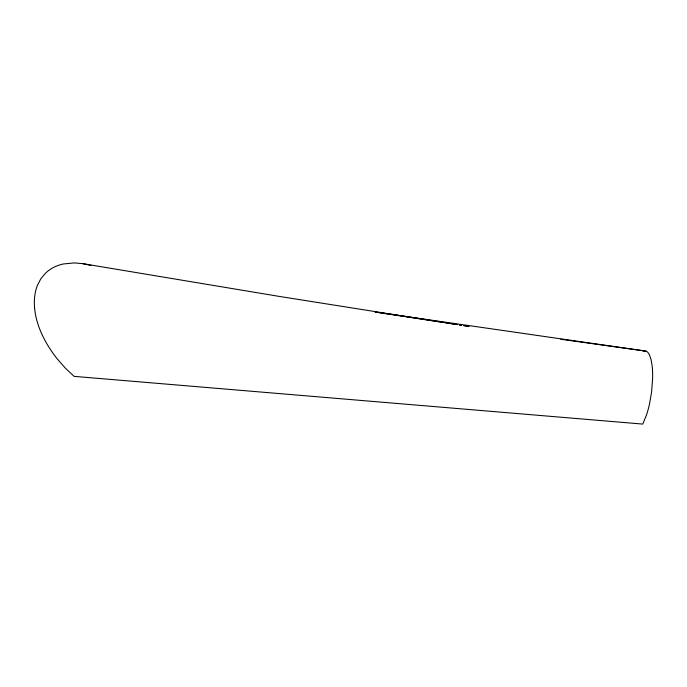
<?xml version="1.0" encoding="UTF-8"?>
<svg xmlns="http://www.w3.org/2000/svg" width="687" height="687" viewBox="0 0 687 687"><rect width="100%" height="100%" fill="white"/><g stroke="black" fill="none" stroke-linecap="round" stroke-linejoin="round"><path stroke-width="1.03" d="M643.315 351.289L645.935 351.117A41.606 11.808 -82.6 0 1 649.327 354.629L651.036 359.395L652.152 365.931A41.581 11.791 -82.6 0 1 652.624 378.245L651.577 392.174L649.55 403.801A43.101 12.203 -82.6 0 1 646.742 414.33L642.783 424.085L74.076 376.356L65.291 368.069L57.227 358.872A85.729 54.161 45.5 0 1 45.969 342.22C40.121 331.787 35.758 320.34 34.616 308.369M445.648 322.821L457.259 324.599L279.059 296.38L82.955 263.679L74.248 262.915L63.41 263.963A83.531 52.951 45.5 0 0 45.711 272.979L40.911 278.647L37.364 285.483A83.496 52.89 45.5 0 0 34.625 308.369M443.544 322.504L374.956 312.01L644.655 350.945M560.807 339.266L645.935 351.117M459.371 324.925L461.484 325.243L459.38 324.899M82.955 263.679L90.976 265.431M468.869 326.377L463.588 325.569L468.869 326.377"/></g></svg>
